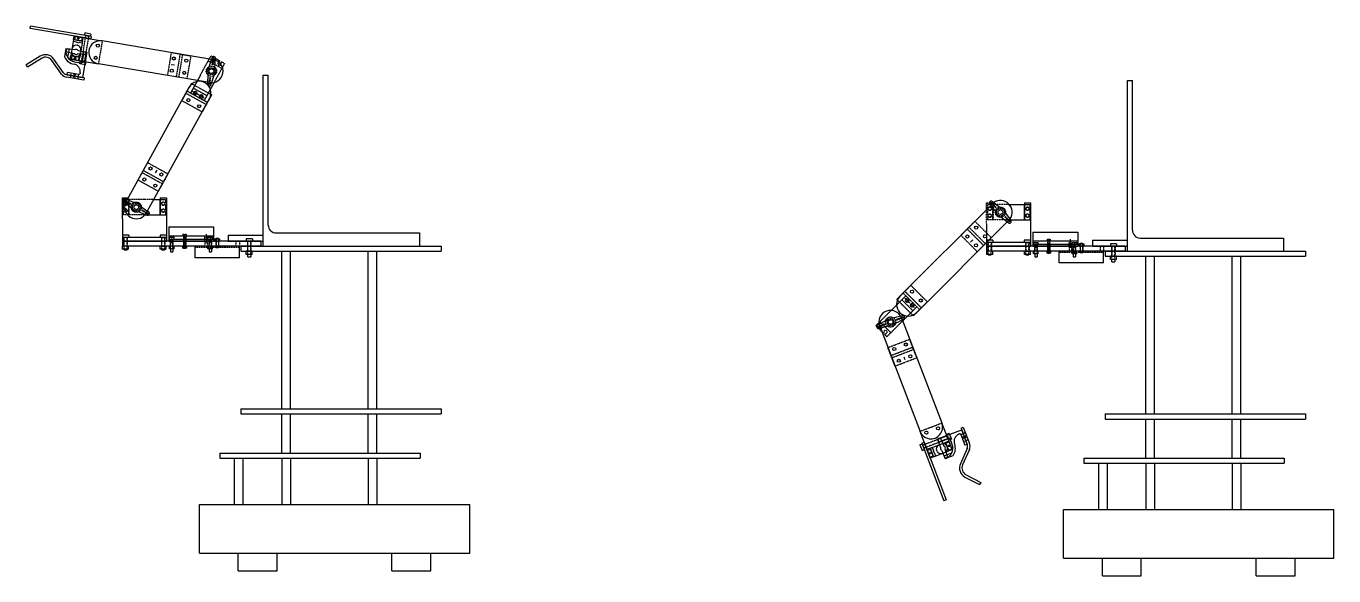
# Model space of a CAD drawing. Header units: millimetres. Extents: x 10529 to 14419, y 483 to 2820.
# Drawn here: x 12735 to 14419, y 483 to 1190 of the extents above; entities that cross this region are included whole.
import ezdxf

# ---------------------------------------------------------------- set-up
doc = ezdxf.new("R2010")
doc.units = ezdxf.units.MM
doc.header["$MEASUREMENT"] = 0
doc.linetypes.add('CENTER', pattern=[2, 1.25, -0.25, 0.25, -0.25])
doc.linetypes.add('HIDDEN', pattern=[0.375, 0.25, -0.125])
for name, color, linetype in [('Arduino', 181, 'Continuous'), ('Arm', 211, 'Continuous'), ('Batteries', 5, 'Continuous'), ('Bolt', 104, 'Continuous'), ('Centerline', 1, 'CENTER'), ('Connectors', 40, 'Continuous'), ('Hidden', 1, 'HIDDEN'), ('Platform', 3, 'Continuous'), ('Servo', 2, 'Continuous'), ('Servo1Holder', 183, 'Continuous'), ('Turtlebot', 4, 'Continuous')]:
    doc.layers.add(name, color=color, linetype=linetype)

msp = doc.modelspace()

# ---------------------------------------------------------------- linework, layer by layer
for p, q in [((12812.04128, 1178.31629), (12816.28087, 1177.59805)), ((12806.79878, 1145.45531), (12810.72286, 1144.79052)), ((12922.17397, 1141.17376), (12926.11777, 1140.50563)), ((12903.34649, 1004.97809), (12901.41111, 1001.47748)), ((12909.63953, 918.43236), (12913.93953, 918.43236)), ((13020.36453, 913.43236), (13024.71453, 913.43236)), ((13951.10886, 912.44981), (13953.93729, 915.27824)), ((14022.15462, 911.93236), (14026.45462, 911.93236)), ((12909.79953, 907.08236), (12913.77953, 907.08236)), ((13020.54953, 900.58236), (13024.52953, 900.58236)), ((14022.31462, 900.58236), (14026.29462, 900.58236)), ((14132.87962, 906.93236), (14137.22962, 906.93236)), ((14133.06462, 894.08236), (14137.04462, 894.08236)), ((13866.8965, 760.58033), (13865.46339, 764.31479)), ((13921.95939, 659.10203), (13920.53344, 662.81782)), ((13891.00801, 646.88155), (13889.46741, 650.8961))]:
    msp.add_line(p, q)
at = {"layer": 'Arduino'}
for p, q in [((12918.78953, 931.83236), (12976.48953, 931.83236)), ((12918.78953, 931.83236), (12918.78953, 913.43236)), ((12976.48953, 931.83236), (12976.48953, 913.43236)), ((12918.78953, 920.43236), (12976.48953, 920.43236)), ((12918.78953, 916.03236), (12976.48953, 916.03236)), ((12918.78953, 913.43236), (12976.48953, 913.43236)), ((14031.30462, 925.33236), (14089.00462, 925.33236)), ((14031.30462, 925.33236), (14031.30462, 906.93236)), ((14031.30462, 913.93236), (14089.00462, 913.93236)), ((14031.30462, 909.53236), (14089.00462, 909.53236)), ((14089.00462, 925.33236), (14089.00462, 906.93236)), ((14031.30462, 906.93236), (14089.00462, 906.93236))]:
    msp.add_line(p, q, dxfattribs=at)
at = {"layer": 'Arm'}
for p, q in [((12740.31047, 1187.24814), (12740.8408, 1190.37854)), ((12818.57036, 1173.98994), (12740.31047, 1187.24814)), ((12819.10069, 1177.12034), (12740.8408, 1190.37854)), ((12819.10069, 1177.12034), (12818.57036, 1173.98994)), ((12976.31423, 1147.21546), (12833.35128, 1171.43516)), ((12753.30187, 1151.6214), (12735.31135, 1140.44396)), ((12754.97743, 1148.92453), (12736.98691, 1137.74708)), ((12780.92765, 1128.59368), (12768.40761, 1146.22107)), ((12783.51617, 1130.4322), (12770.99613, 1148.05959)), ((12736.98691, 1137.74708), (12735.31135, 1140.44396)), ((12971.30326, 1117.63692), (12828.34031, 1141.85662)), ((12809.55479, 1120.77322), (12787.41015, 1124.52479)), ((12810.08511, 1123.90361), (12787.94048, 1127.65519)), ((12810.08511, 1123.90361), (12809.55479, 1120.77322)), ((12865.16951, 966.92735), (12945.19838, 1111.67898)), ((12891.42411, 952.41196), (12971.45297, 1097.1636)), ((13977.1106, 959.66475), (13860.15408, 842.70823)), ((13998.3238, 938.45155), (13881.36728, 821.49503)), ((13862.13748, 814.84839), (13914.0879, 679.47426)), ((13834.12904, 804.10003), (13886.07946, 668.7259)), ((13938.83458, 672.90433), (13941.79881, 674.04186)), ((13941.79881, 674.04186), (13949.84581, 653.07272)), ((13938.83458, 672.90433), (13946.88159, 651.93518)), ((13888.44273, 653.56623), (13891.40696, 654.70377)), ((13888.44273, 653.56623), (13916.88111, 579.46057)), ((13891.40696, 654.70377), (13919.84533, 580.5981)), ((13946.74435, 646.71336), (13937.94833, 626.96225)), ((13949.64473, 645.42169), (13940.84871, 625.67058)), ((13943.89257, 609.91997), (13962.67306, 600.12778)), ((13945.36047, 612.73527), (13964.14096, 602.94308)), ((13964.14096, 602.94308), (13962.67306, 600.12778)), ((13919.84533, 580.5981), (13916.88111, 579.46057))]:
    msp.add_line(p, q, dxfattribs=at)
for centre in [(12827.6097, 1165.30811), (12824.93719, 1149.53289), (12925.48213, 1148.72731), (12941.47919, 1146.01721), (12922.80961, 1132.95209), (12938.80667, 1130.24199), (12943.99418, 1095.03349), (12953.05691, 1104.19193), (12960.93329, 1099.83731), (12957.99663, 1087.29195), (12887.52717, 992.89919), (12895.37757, 1007.09855), (12909.38002, 999.35701), (12901.52962, 985.15765), (13958.33903, 930.99368), (13946.86622, 919.52088), (13958.17993, 908.20717), (13969.65274, 919.67998), (13875.81649, 848.47115), (13869.52324, 837.22815), (13875.8872, 830.86419), (13887.1302, 837.15744), (13852.89796, 774.72923), (13867.83579, 780.46169), (13858.71103, 759.58133), (13873.64886, 765.31379), (13909.21411, 672.63667), (13894.27628, 666.90422)]:
    msp.add_circle(centre, 2, dxfattribs=at)
for centre, radius, start, end in [((12830.84579, 1156.64589), 15, 80.38467773, 260.38467773), ((12760.25478, 1140.43043), 13.175, 35.38467773, 121.85253015), ((12760.25478, 1140.43043), 10, 35.38467773, 121.85253015), ((12973.80875, 1132.42619), 15, 260.38467773, 80.38467773), ((12789.08047, 1134.38431), 10, 215.38467773, 260.38467773), ((12789.08047, 1134.38431), 6.825, 215.38467773, 260.38467773), ((12958.32567, 1104.42129), 15, 331.06310185, 151.06310185), ((12877.03953, 957.39557), 15, 161.14386502, 320.98233867), ((13989.55462, 950.89557), 15, 325.08076318, 124.91923682), ((13870.76068, 832.10163), 15, 135, 315), ((13848.13326, 809.47421), 15, 20.99452477, 200.99452477), ((13900.08368, 674.10008), 15, 200.99452477, 20.99452477), ((13940.50967, 649.48993), 6.825, 335.99452477, 20.99452477), ((13940.50967, 649.48993), 10, 335.99452477, 20.99452477), ((13949.98378, 621.60234), 13.175, 155.99452477, 242.46237719), ((13949.98378, 621.60234), 10, 155.99452477, 242.46237719)]:
    msp.add_arc(centre, radius, start, end, dxfattribs=at)
at = {"layer": 'Batteries'}
for p, q in [((12952.78953, 892.08236), (12952.78953, 907.08236)), ((13009.78953, 907.08236), (12952.78953, 907.08236)), ((13009.78953, 892.08236), (13009.78953, 907.08236)), ((14065.30462, 885.58236), (14065.30462, 900.58236)), ((14122.30462, 900.58236), (14065.30462, 900.58236)), ((14122.30462, 885.58236), (14122.30462, 900.58236)), ((13009.78953, 892.08236), (12952.78953, 892.08236)), ((14122.30462, 885.58236), (14065.30462, 885.58236))]:
    msp.add_line(p, q, dxfattribs=at)
at = {"layer": 'Bolt'}
for p, q in [((12810.71836, 1181.58316), (12810.21727, 1178.6253)), ((12818.10488, 1177.28904), (12810.21727, 1178.6253)), ((12818.60598, 1180.2469), (12810.71836, 1181.58316)), ((12818.60598, 1180.2469), (12818.10488, 1177.28904)), ((12804.27213, 1141.82636), (12804.94026, 1145.77017)), ((12812.58138, 1144.47566), (12804.94026, 1145.77017)), ((12811.91325, 1140.53186), (12804.27213, 1141.82636)), ((12811.91325, 1140.53186), (12812.58138, 1144.47566)), ((12859.28953, 921.43236), (12859.28953, 918.43236)), ((12867.28953, 921.43236), (12859.28953, 921.43236)), ((12867.28953, 918.43236), (12859.28953, 918.43236)), ((12867.28953, 921.43236), (12867.28953, 918.43236)), ((12907.78953, 921.43236), (12907.78953, 918.43236)), ((12915.78953, 921.43236), (12907.78953, 921.43236)), ((12915.78953, 918.43236), (12907.78953, 918.43236)), ((12915.78953, 921.43236), (12915.78953, 918.43236)), ((12919.78953, 918.53236), (12925.78953, 918.53236)), ((12919.78953, 916.03236), (12919.78953, 918.53236)), ((12919.78953, 916.03236), (12925.78953, 916.03236)), ((12925.78953, 916.03236), (12925.78953, 918.53236)), ((12969.28953, 918.53236), (12975.28953, 918.53236)), ((12969.28953, 916.03236), (12969.28953, 918.53236)), ((12969.28953, 916.03236), (12975.28953, 916.03236)), ((12975.28953, 916.03236), (12975.28953, 918.53236)), ((12978.28953, 916.63236), (12984.28953, 916.63236)), ((12978.28953, 916.63236), (12978.28953, 913.43236)), ((12978.28953, 913.43236), (12984.28953, 913.43236)), ((12979.79953, 917.58236), (12982.77953, 917.58236)), ((12979.79953, 916.63236), (12979.79953, 917.58236)), ((12982.77953, 916.63236), (12982.77953, 917.58236)), ((12984.28953, 916.63236), (12984.28953, 913.43236)), ((13018.53953, 916.43236), (13018.53953, 913.43236)), ((13026.53953, 916.43236), (13018.53953, 916.43236)), ((13026.53953, 913.43236), (13018.53953, 913.43236)), ((13026.53953, 916.43236), (13026.53953, 913.43236)), ((13971.80462, 914.93236), (13971.80462, 911.93236)), ((13979.80462, 914.93236), (13971.80462, 914.93236)), ((13979.80462, 911.93236), (13971.80462, 911.93236)), ((13979.80462, 914.93236), (13979.80462, 911.93236)), ((14020.30462, 914.93236), (14020.30462, 911.93236)), ((14028.30462, 914.93236), (14020.30462, 914.93236)), ((14028.30462, 911.93236), (14020.30462, 911.93236)), ((14028.30462, 914.93236), (14028.30462, 911.93236)), ((14032.30462, 912.03236), (14038.30462, 912.03236)), ((14032.30462, 909.53236), (14032.30462, 912.03236)), ((14032.30462, 909.53236), (14038.30462, 909.53236)), ((14038.30462, 909.53236), (14038.30462, 912.03236)), ((14081.80462, 912.03236), (14087.80462, 912.03236)), ((14081.80462, 909.53236), (14081.80462, 912.03236)), ((14081.80462, 909.53236), (14087.80462, 909.53236)), ((14087.80462, 909.53236), (14087.80462, 912.03236)), ((14090.80462, 910.13236), (14096.80462, 910.13236)), ((14090.80462, 910.13236), (14090.80462, 906.93236)), ((14092.31462, 911.08236), (14095.29462, 911.08236)), ((14092.31462, 910.13236), (14092.31462, 911.08236)), ((14095.29462, 910.13236), (14095.29462, 911.08236)), ((14096.80462, 910.13236), (14096.80462, 906.93236)), ((14131.05462, 909.93236), (14131.05462, 906.93236)), ((14139.05462, 909.93236), (14131.05462, 909.93236)), ((14139.05462, 909.93236), (14139.05462, 906.93236)), ((12859.41453, 903.08236), (12859.41453, 907.08236)), ((12867.16453, 907.08236), (12859.41453, 907.08236)), ((12867.16453, 903.08236), (12859.41453, 903.08236)), ((12861.29953, 902.43236), (12861.29953, 903.08236)), ((12861.29953, 902.43236), (12865.27953, 902.43236)), ((12865.27953, 903.08236), (12865.27953, 902.43236)), ((12867.16453, 903.08236), (12867.16453, 907.08236)), ((12907.91453, 903.08236), (12907.91453, 907.08236)), ((12915.66453, 907.08236), (12907.91453, 907.08236)), ((12915.66453, 903.08236), (12907.91453, 903.08236)), ((12909.79953, 902.43236), (12909.79953, 903.08236)), ((12909.79953, 902.43236), (12913.77953, 902.43236)), ((12913.77953, 903.08236), (12913.77953, 902.43236)), ((12915.66453, 903.08236), (12915.66453, 907.08236)), ((12919.78953, 903.88236), (12919.78953, 907.08236)), ((12925.78953, 903.88236), (12919.78953, 903.88236)), ((12921.29953, 903.88236), (12921.29953, 900.03236)), ((12921.29953, 900.03236), (12924.27953, 900.03236)), ((12924.27953, 903.88236), (12924.27953, 900.03236)), ((12925.78953, 903.88236), (12925.78953, 907.08236)), ((12936.68953, 907.08236), (12936.68953, 904.58236)), ((12941.68953, 904.58236), (12936.68953, 904.58236)), ((12937.94953, 904.43236), (12937.94953, 904.58236)), ((12937.94953, 904.43236), (12940.42953, 904.43236)), ((12940.42953, 904.43236), (12940.42953, 904.58236)), ((12941.68953, 907.08236), (12941.68953, 904.58236)), ((12969.28953, 903.88236), (12969.28953, 907.08236)), ((12975.28953, 903.88236), (12969.28953, 903.88236)), ((12970.79953, 903.88236), (12970.79953, 900.03236)), ((12970.79953, 900.03236), (12973.77953, 900.03236)), ((12973.77953, 903.88236), (12973.77953, 900.03236)), ((12975.28953, 903.88236), (12975.28953, 907.08236)), ((12979.48953, 905.58236), (12983.08953, 905.58236)), ((13018.66453, 896.58236), (13018.66453, 900.58236)), ((13026.41453, 900.58236), (13018.66453, 900.58236)), ((13026.41453, 896.58236), (13018.66453, 896.58236)), ((13020.54953, 893.43236), (13020.54953, 896.58236)), ((13020.54953, 893.43236), (13024.52953, 893.43236)), ((13024.52953, 896.58236), (13024.52953, 893.43236)), ((13026.41453, 896.58236), (13026.41453, 900.58236)), ((13971.92962, 896.58236), (13971.92962, 900.58236)), ((13979.67962, 900.58236), (13971.92962, 900.58236)), ((13979.67962, 896.58236), (13971.92962, 896.58236)), ((13973.81462, 895.93236), (13973.81462, 896.58236)), ((13973.81462, 895.93236), (13977.79462, 895.93236)), ((13977.79462, 896.58236), (13977.79462, 895.93236)), ((13979.67962, 896.58236), (13979.67962, 900.58236)), ((14020.42962, 896.58236), (14020.42962, 900.58236)), ((14028.17962, 900.58236), (14020.42962, 900.58236)), ((14028.17962, 896.58236), (14020.42962, 896.58236)), ((14022.31462, 895.93236), (14022.31462, 896.58236)), ((14022.31462, 895.93236), (14026.29462, 895.93236)), ((14026.29462, 896.58236), (14026.29462, 895.93236)), ((14028.17962, 896.58236), (14028.17962, 900.58236)), ((14032.30462, 897.38236), (14032.30462, 900.58236)), ((14038.30462, 897.38236), (14032.30462, 897.38236)), ((14033.81462, 897.38236), (14033.81462, 893.53236)), ((14033.81462, 893.53236), (14036.79462, 893.53236)), ((14036.79462, 897.38236), (14036.79462, 893.53236)), ((14038.30462, 897.38236), (14038.30462, 900.58236)), ((14049.20462, 900.58236), (14049.20462, 898.08236)), ((14054.20462, 898.08236), (14049.20462, 898.08236)), ((14050.46462, 897.93236), (14050.46462, 898.08236)), ((14050.46462, 897.93236), (14052.94462, 897.93236)), ((14052.94462, 897.93236), (14052.94462, 898.08236)), ((14054.20462, 900.58236), (14054.20462, 898.08236)), ((14081.80462, 897.38236), (14081.80462, 900.58236)), ((14087.80462, 897.38236), (14081.80462, 897.38236)), ((14083.31462, 897.38236), (14083.31462, 893.53236)), ((14083.31462, 893.53236), (14086.29462, 893.53236)), ((14086.29462, 897.38236), (14086.29462, 893.53236)), ((14087.80462, 897.38236), (14087.80462, 900.58236)), ((14090.80462, 906.93236), (14096.80462, 906.93236)), ((14092.00462, 899.08236), (14095.60462, 899.08236)), ((14139.05462, 906.93236), (14131.05462, 906.93236)), ((14131.17962, 890.08236), (14131.17962, 894.08236)), ((14138.92962, 894.08236), (14131.17962, 894.08236)), ((14138.92962, 890.08236), (14138.92962, 894.08236)), ((14138.92962, 890.08236), (14131.17962, 890.08236)), ((14133.06462, 886.93236), (14133.06462, 890.08236)), ((14133.06462, 886.93236), (14137.04462, 886.93236)), ((14137.04462, 890.08236), (14137.04462, 886.93236)), ((13923.59254, 666.0108), (13919.85808, 664.57768)), ((13919.85808, 664.57768), (13922.63474, 657.34217)), ((13926.3692, 658.77528), (13922.63474, 657.34217)), ((13923.59254, 666.0108), (13926.3692, 658.77528)), ((13886.00375, 651.54845), (13888.80459, 652.62328)), ((13886.00375, 651.54845), (13888.86998, 644.07953)), ((13888.80459, 652.62328), (13891.67082, 645.15436)), ((13888.86998, 644.07953), (13891.67082, 645.15436))]:
    msp.add_line(p, q, dxfattribs=at)
at = {"layer": 'Centerline'}
for p, q in [((12964.56517, 1097.82935), (12949.42502, 1106.19989)), ((12921.29953, 903.88236), (12921.29953, 916.03236)), ((12922.78953, 911.43236), (12922.78953, 918.03236)), ((12924.27953, 903.88236), (12924.27953, 916.03236)), ((12939.18953, 922.43236), (12939.18953, 904.58236)), ((12966.98953, 922.43236), (12966.98953, 911.43236)), ((12970.79953, 903.88236), (12970.79953, 916.03236)), ((12972.28953, 918.03236), (12972.28953, 911.43236)), ((12973.77953, 903.88236), (12973.77953, 916.03236)), ((14033.81462, 897.38236), (14033.81462, 909.53236)), ((14035.30462, 904.93236), (14035.30462, 911.53236)), ((14036.79462, 897.38236), (14036.79462, 909.53236)), ((14051.70462, 915.93236), (14051.70462, 898.08236)), ((14079.50462, 915.93236), (14079.50462, 904.93236)), ((14083.31462, 897.38236), (14083.31462, 909.53236)), ((14084.80462, 911.53236), (14084.80462, 904.93236)), ((14086.29462, 897.38236), (14086.29462, 909.53236)), ((13866.58875, 840.16264), (13878.8217, 827.9297))]:
    msp.add_line(p, q, dxfattribs=at)
at = {"layer": 'Connectors'}
for p, q in [((12796.36592, 1173.13682), (12797.12592, 1177.6229)), ((12796.36592, 1173.13682), (12807.95085, 1171.17419)), ((12797.12592, 1177.6229), (12833.35963, 1171.48446)), ((12807.95085, 1171.17419), (12808.71085, 1175.66027)), ((12786.60621, 1161.47681), (12784.80721, 1150.85772)), ((12786.60621, 1161.47681), (12790.47607, 1160.82121)), ((12790.47607, 1160.82121), (12788.69099, 1150.28432)), ((12792.09824, 1147.94576), (12792.85824, 1152.43184)), ((12792.09824, 1147.94576), (12828.33196, 1141.80732)), ((12792.85824, 1152.43184), (12804.44317, 1150.46921)), ((12804.44317, 1150.46921), (12800.83263, 1151.08088)), ((12803.68317, 1145.98313), (12804.44317, 1150.46921)), ((12809.45564, 1157.60584), (12807.20653, 1144.32993)), ((12813.32515, 1156.95029), (12807.79244, 1124.29202)), ((12809.45564, 1157.60584), (12813.32515, 1156.95029)), ((12787.94048, 1127.65519), (12788.4708, 1130.78559)), ((12802.97432, 1128.32851), (12788.4708, 1130.78559)), ((12797.4662, 1144.45869), (12805.47706, 1143.10155)), ((12804.81871, 1130.23519), (12804.7038, 1129.55689)), ((12787.94048, 1127.65519), (12807.79244, 1124.29202)), ((13927.30132, 645.18184), (13914.13458, 679.49218)), ((13899.19952, 634.39765), (13886.03278, 668.70799)), ((13908.74302, 658.86586), (13939.66771, 670.73335)), ((13910.14914, 655.20175), (13908.74302, 658.86586)), ((13910.14914, 655.20175), (13922.72033, 660.026)), ((13927.56918, 651.57738), (13924.65817, 659.163)), ((13936.06688, 665.1478), (13936.70918, 665.39428)), ((13938.64702, 664.53128), (13943.91736, 650.79765)), ((13946.88159, 651.93518), (13939.66771, 670.73335)), ((13899.23769, 646.99779), (13894.98975, 645.36762)), ((13903.44747, 636.02782), (13899.23769, 646.99779)), ((13917.046, 637.22967), (13927.02357, 641.0586)), ((13923.09155, 656.15181), (13918.8436, 654.52164)), ((13918.8436, 654.52164), (13920.15561, 651.10276)), ((13923.05338, 643.55167), (13918.8436, 654.52164)), ((13927.30132, 645.18184), (13923.05338, 643.55167)), ((13946.88159, 651.93518), (13943.91736, 650.79765)), ((13903.44747, 636.02782), (13899.19952, 634.39765)), ((13918.45225, 633.56523), (13917.046, 637.22967)), ((13918.45225, 633.56523), (13928.50765, 637.42404))]:
    msp.add_line(p, q, dxfattribs=at)
for centre, radius, start, end in [((12799.63202, 1157.24299), 16.14146, 203.30227499, 260.38467773), ((12799.63202, 1157.24299), 12.96646, 212.45700607, 260.38467773), ((12795.32819, 1131.83851), 9.625, 350.35829395, 80.38467773), ((12803.22487, 1129.80744), 1.5, 260.38467773, 350.38467773), ((12805.7276, 1144.58048), 1.5, 260.38467773, 350.38467773), ((13923.25775, 658.62558), 1.5, 20.99452477, 110.99452477), ((13939.51945, 656.16335), 9.625, 110.96814099, 200.99452477), ((13937.2466, 663.99386), 1.5, 20.99452477, 110.99452477), ((13915.4635, 646.93177), 12.96646, 333.06685311, 20.99452477), ((13915.4635, 646.93177), 16.14146, 323.91212203, 20.99452477)]:
    msp.add_arc(centre, radius, start, end, dxfattribs=at)
at = {"layer": 'Hidden'}
for p, q in [((12799.93423, 1169.79383), (12803.48057, 1169.19304)), ((12806.64103, 1145.48203), (12812.19903, 1178.28957)), ((12810.58483, 1144.8139), (12816.14284, 1177.62144)), ((12833.35963, 1171.48446), (12828.33196, 1141.80732)), ((12795.87728, 1147.30555), (12799.90534, 1146.62314)), ((12796.46932, 1151.82008), (12800.83263, 1151.08088)), ((12922.07901, 1156.40358), (12917.06804, 1126.82504)), ((12922.07901, 1156.40358), (12947.22077, 1152.14425)), ((12933.38048, 1154.48897), (12928.3695, 1124.91043)), ((12936.51087, 1153.95864), (12931.4999, 1124.3801)), ((12947.22077, 1152.14425), (12942.2098, 1122.56571)), ((12959.64765, 1127.48014), (12973.16164, 1151.92346)), ((12987.15682, 1135.90168), (12969.65375, 1145.5786)), ((12976.96856, 1149.81873), (12973.16164, 1151.92346)), ((12976.39597, 1148.78307), (12976.96856, 1149.81873)), ((12978.40882, 1147.67022), (12978.98141, 1148.70589)), ((12984.84493, 1145.46412), (12978.98141, 1148.70589)), ((12984.27234, 1144.42845), (12984.84493, 1145.46412)), ((12792.33991, 1123.68963), (12793.40056, 1129.95042)), ((12796.28371, 1123.0215), (12797.34437, 1129.28229)), ((12797.96986, 1122.73585), (12799.03051, 1128.99664)), ((12801.91366, 1122.06772), (12802.97432, 1128.32851)), ((12801.91366, 1122.06772), (12802.97432, 1128.32851)), ((12807.21346, 1144.37081), (12811.08297, 1143.71526)), ((12990.6647, 1142.24654), (12977.15072, 1117.80322)), ((12986.2852, 1143.31561), (12986.85779, 1144.35127)), ((12990.6647, 1142.24654), (12986.85779, 1144.35127)), ((12947.91396, 1116.59078), (12935.62427, 1094.36189)), ((12947.91396, 1116.59078), (12974.16856, 1102.0754)), ((12961.87887, 1079.84651), (12935.62427, 1094.36189)), ((12967.13464, 1089.35286), (12940.88005, 1103.86824)), ((12968.67086, 1092.13147), (12942.41626, 1106.64685)), ((12950.59894, 1102.12289), (12946.79203, 1104.22762)), ((12967.80297, 1100.89556), (12950.29991, 1110.57248)), ((12951.17153, 1103.15855), (12950.59894, 1102.12289)), ((12953.18438, 1102.04571), (12952.6118, 1101.01004)), ((12958.47532, 1097.76827), (12952.6118, 1101.01004)), ((12959.04791, 1098.80394), (12958.47532, 1097.76827)), ((12961.06076, 1097.69109), (12960.48817, 1096.65543)), ((12964.29509, 1094.5507), (12960.48817, 1096.65543)), ((12974.16856, 1102.0754), (12961.87887, 1079.84651)), ((12891.49534, 1014.544), (12879.15726, 992.22759)), ((12917.74993, 1000.02861), (12891.49534, 1014.544)), ((12910.66764, 987.21856), (12884.41304, 1001.73394)), ((12912.20385, 989.99717), (12885.94925, 1004.51255)), ((12917.74993, 1000.02861), (12905.41186, 977.71221)), ((12905.41186, 977.71221), (12879.15726, 992.22759)), ((12863.91224, 964.65326), (12865.16951, 966.92735)), ((12888.21987, 967.39557), (12865.42838, 967.39557)), ((12867.03953, 969.39557), (12867.03953, 947.39557)), ((12867.53953, 967.39557), (12867.53953, 947.39557)), ((12899.70809, 967.39557), (12888.21987, 967.39557)), ((13971.80462, 962.89557), (13979.55462, 962.89557)), ((13971.80462, 935.89557), (13971.80462, 962.89557)), ((13972.80462, 960.89557), (13972.80462, 956.54557)), ((14000.73496, 960.89557), (13972.80462, 960.89557)), ((13978.94802, 961.50217), (13977.1106, 959.66475)), ((13979.55462, 962.89557), (13979.55462, 940.89557)), ((13980.05462, 960.89557), (13980.05462, 940.89557)), ((12888.21987, 947.39557), (12859.28953, 947.39557)), ((12890.16683, 950.13787), (12891.42411, 952.41196)), ((13973.98803, 956.54557), (13972.80462, 956.54557)), ((13972.80462, 954.24557), (13972.80462, 947.54557)), ((13973.98803, 954.24557), (13972.80462, 954.24557)), ((13973.98803, 947.54557), (13972.80462, 947.54557)), ((13972.80462, 945.24557), (13972.80462, 940.89557)), ((13973.98803, 945.24557), (13972.80462, 945.24557)), ((13938.63727, 921.19142), (13956.66849, 939.22264)), ((13946.74248, 929.29663), (13967.95568, 908.08342)), ((13948.98754, 931.54169), (13970.20074, 910.32849)), ((13956.66849, 939.22264), (13977.88169, 918.00944)), ((14000.73496, 940.89557), (13971.80462, 940.89557)), ((14000.16122, 940.28896), (13998.3238, 938.45155)), ((12861.13953, 918.43236), (12861.13953, 913.43236)), ((12861.13953, 913.43236), (12861.13953, 907.08236)), ((12861.29953, 903.08236), (12861.29953, 918.43236)), ((12865.27953, 903.08236), (12865.27953, 918.43236)), ((12865.43953, 918.43236), (12865.43953, 913.43236)), ((12865.43953, 913.43236), (12865.43953, 907.08236)), ((12909.63953, 918.43236), (12909.63953, 913.43236)), ((12909.63953, 913.43236), (12909.63953, 907.08236)), ((12909.79953, 903.08236), (12909.79953, 918.43236)), ((12913.77953, 903.08236), (12913.77953, 918.43236)), ((12913.93953, 918.43236), (12913.93953, 913.43236)), ((12913.93953, 913.43236), (12913.93953, 907.08236)), ((12921.28953, 916.03236), (12921.28953, 913.43236)), ((12921.28953, 913.43236), (12921.28953, 907.08236)), ((12924.28953, 916.03236), (12924.28953, 913.43236)), ((12924.28953, 913.43236), (12924.28953, 907.08236)), ((12937.18953, 922.43236), (12941.18953, 922.43236)), ((12937.18953, 922.43236), (12937.18953, 920.43236)), ((12937.68953, 920.43236), (12937.68953, 913.43236)), ((12937.68953, 913.43236), (12937.68953, 907.08236)), ((12937.94953, 920.43236), (12937.94953, 904.58236)), ((12940.42953, 920.43236), (12940.42953, 904.58236)), ((12940.68953, 920.43236), (12940.68953, 913.43236)), ((12940.68953, 913.43236), (12940.68953, 907.08236)), ((12941.18953, 922.43236), (12941.18953, 920.43236)), ((12965.48953, 913.43236), (12965.48953, 920.43236)), ((12965.48953, 913.43236), (12965.48953, 907.08236)), ((12968.48953, 913.43236), (12968.48953, 920.43236)), ((12968.48953, 913.43236), (12968.48953, 907.08236)), ((12970.78953, 913.43236), (12970.78953, 916.03236)), ((12970.78953, 913.43236), (12970.78953, 907.08236)), ((12973.78953, 913.43236), (12973.78953, 916.03236)), ((12973.78953, 913.43236), (12973.78953, 907.08236)), ((12979.48953, 913.43236), (12979.48953, 907.08236)), ((12979.79953, 916.63236), (12979.79953, 905.89236)), ((12982.77953, 916.63236), (12982.77953, 905.89236)), ((12983.08953, 913.43236), (12983.08953, 907.08236)), ((13005.28953, 913.43236), (13005.28953, 907.08236)), ((13009.78953, 913.43236), (13009.78953, 907.08236)), ((13020.36453, 913.43236), (13020.36453, 900.58236)), ((13020.36453, 913.43236), (13020.36453, 907.08236)), ((13020.54953, 896.58236), (13020.54953, 913.43236)), ((13024.52953, 896.58236), (13024.52953, 913.43236)), ((13024.71453, 913.43236), (13024.71453, 900.58236)), ((13024.71453, 913.43236), (13024.71453, 907.08236)), ((13938.63727, 921.19142), (13959.85047, 899.97821)), ((13959.85047, 899.97821), (13977.88169, 918.00944)), ((13973.65462, 911.93236), (13973.65462, 906.93236)), ((13973.81462, 896.58236), (13973.81462, 911.93236)), ((13977.79462, 896.58236), (13977.79462, 911.93236)), ((13977.95462, 911.93236), (13977.95462, 906.93236)), ((14022.15462, 911.93236), (14022.15462, 906.93236)), ((14022.31462, 896.58236), (14022.31462, 911.93236)), ((14026.29462, 896.58236), (14026.29462, 911.93236)), ((14026.45462, 911.93236), (14026.45462, 906.93236)), ((14033.80462, 909.53236), (14033.80462, 906.93236)), ((14036.80462, 909.53236), (14036.80462, 906.93236)), ((14049.70462, 915.93236), (14053.70462, 915.93236)), ((14049.70462, 915.93236), (14049.70462, 913.93236)), ((14050.20462, 913.93236), (14050.20462, 906.93236)), ((14050.46462, 913.93236), (14050.46462, 898.08236)), ((14052.94462, 913.93236), (14052.94462, 898.08236)), ((14053.20462, 913.93236), (14053.20462, 906.93236)), ((14053.70462, 915.93236), (14053.70462, 913.93236)), ((14078.00462, 906.93236), (14078.00462, 913.93236)), ((14081.00462, 906.93236), (14081.00462, 913.93236)), ((14083.30462, 906.93236), (14083.30462, 909.53236)), ((14086.30462, 906.93236), (14086.30462, 909.53236)), ((14092.31462, 910.13236), (14092.31462, 899.39236)), ((14095.29462, 910.13236), (14095.29462, 899.39236)), ((13009.78953, 905.58236), (12952.78953, 905.58236)), ((12979.48953, 905.58236), (12979.48953, 907.08236)), ((12979.48953, 905.58236), (12979.79953, 905.89236)), ((12983.08953, 905.58236), (12982.77953, 905.89236)), ((12983.08953, 905.58236), (12983.08953, 907.08236)), ((13973.65462, 906.93236), (13973.65462, 900.58236)), ((13977.95462, 906.93236), (13977.95462, 900.58236)), ((14022.15462, 906.93236), (14022.15462, 900.58236)), ((14026.45462, 906.93236), (14026.45462, 900.58236)), ((14033.80462, 906.93236), (14033.80462, 900.58236)), ((14036.80462, 906.93236), (14036.80462, 900.58236)), ((14050.20462, 906.93236), (14050.20462, 900.58236)), ((14053.20462, 906.93236), (14053.20462, 900.58236)), ((14122.30462, 899.08236), (14065.30462, 899.08236)), ((14078.00462, 906.93236), (14078.00462, 900.58236)), ((14081.00462, 906.93236), (14081.00462, 900.58236)), ((14083.30462, 906.93236), (14083.30462, 900.58236)), ((14086.30462, 906.93236), (14086.30462, 900.58236)), ((14092.00462, 906.93236), (14092.00462, 900.58236)), ((14092.00462, 899.08236), (14092.00462, 900.58236)), ((14092.00462, 899.08236), (14092.31462, 899.39236)), ((14095.60462, 899.08236), (14095.29462, 899.39236)), ((14095.60462, 906.93236), (14095.60462, 900.58236)), ((14095.60462, 899.08236), (14095.60462, 900.58236)), ((14117.80462, 906.93236), (14117.80462, 900.58236)), ((14122.30462, 906.93236), (14122.30462, 900.58236)), ((14132.87962, 906.93236), (14132.87962, 894.08236)), ((14132.87962, 906.93236), (14132.87962, 900.58236)), ((14133.06462, 890.08236), (14133.06462, 906.93236)), ((14137.04462, 890.08236), (14137.04462, 906.93236)), ((14137.22962, 906.93236), (14137.22962, 894.08236)), ((14137.22962, 906.93236), (14137.22962, 900.58236)), ((13856.18544, 838.73959), (13874.14595, 856.7001)), ((13864.21994, 846.77409), (13885.43315, 825.56089)), ((13866.46501, 849.01916), (13887.67821, 827.80595)), ((13867.75548, 843.23856), (13870.83139, 840.16264)), ((13874.14595, 856.7001), (13895.35916, 835.4869)), ((13877.39864, 817.52639), (13856.18544, 838.73959)), ((13862.62895, 838.11203), (13876.77109, 823.9699)), ((13869.99459, 839.32585), (13870.83139, 840.16264)), ((13871.62094, 837.6995), (13872.45774, 838.5363)), ((13872.45774, 838.5363), (13877.19535, 833.79868)), ((13876.35855, 832.96189), (13877.19535, 833.79868)), ((13877.39864, 817.52639), (13895.35916, 835.4869)), ((13877.9849, 831.33554), (13878.8217, 832.17234)), ((13878.8217, 832.17234), (13881.89761, 829.09642)), ((13829.21816, 804.70124), (13848.96789, 824.45097)), ((13834.34468, 809.82776), (13848.48682, 795.68563)), ((13863.11002, 810.30884), (13843.36029, 790.5591)), ((13829.21816, 804.70124), (13832.29407, 801.62532)), ((13833.13087, 802.46212), (13832.29407, 801.62532)), ((13834.75721, 800.83578), (13833.92042, 799.99898)), ((13833.92042, 799.99898), (13838.65803, 795.26136)), ((13839.49483, 796.09816), (13838.65803, 795.26136)), ((13841.12117, 794.47182), (13840.28438, 793.63502)), ((13840.28438, 793.63502), (13843.36029, 790.5591)), ((13844.70114, 776.55092), (13872.70958, 787.29928)), ((13853.83724, 752.74374), (13844.70114, 776.55092)), ((13848.59294, 766.40953), (13876.60138, 777.15789)), ((13881.84568, 763.4921), (13872.70958, 787.29928)), ((13849.73047, 763.4453), (13877.73891, 774.19366)), ((13853.83724, 752.74374), (13881.84568, 763.4921)), ((13886.03278, 668.70799), (13914.13458, 679.49218)), ((13920.5836, 662.68711), (13889.51757, 650.76539)), ((13922.01671, 658.95266), (13890.95068, 647.03093)), ((13922.68162, 660.01115), (13921.2755, 663.67526)), ((13944.57547, 666.80635), (13938.64702, 664.53128)), ((13944.57547, 666.80635), (13938.64702, 664.53128)), ((13946.00859, 663.07189), (13940.08013, 660.79682)), ((13946.6213, 661.47525), (13940.69285, 659.20018)), ((13948.05442, 657.74079), (13942.12597, 655.46572)), ((13904.50768, 640.80111), (13903.219, 644.1592)), ((13921.74117, 646.97107), (13920.15561, 651.10276)), ((13925.92808, 648.76027), (13924.46435, 652.57452))]:
    msp.add_line(p, q, dxfattribs=at)
for centre, radius in [((12798.23312, 1148.98565), 1), ((12973.80875, 1132.42619), 6.585), ((12973.80875, 1132.42619), 4.4), ((12973.80875, 1132.42619), 2.95), ((12863.28953, 961.89557), 2.15), ((12877.03953, 957.39557), 6.585), ((12877.03953, 957.39557), 4.9), ((12877.03953, 957.39557), 2.95), ((12863.28953, 952.89557), 2.15), ((13975.80462, 955.39557), 2.15), ((13975.80462, 946.39557), 2.15), ((13989.55462, 950.89557), 6.585), ((13989.55462, 950.89557), 4.9), ((13989.55462, 950.89557), 2.95), ((13848.13326, 809.47421), 6.585), ((13848.13326, 809.47421), 4.4), ((13848.13326, 809.47421), 2.95), ((13923.28253, 649.93235), 1)]:
    msp.add_circle(centre, radius, dxfattribs=at)
for centre, radius, start, end in [((12800.09136, 1159.95436), 5.875, 59.17677213, 101.58307281), ((12799.63202, 1157.24299), 12.96646, 161.51793312, 212.45700607), ((12799.63202, 1157.24299), 5.875, 238.08886447, 282.68563902), ((12976.52344, 1146.63685), 2.15, 93.39912784, 28.72707585), ((12984.39982, 1142.28224), 2.15, 93.39912784, 28.72707585), ((12953.05691, 1104.19193), 2.15, 273.39912784, 208.72707585), ((12960.93329, 1099.83731), 2.15, 273.39912784, 208.72707585), ((12863.28953, 961.89557), 2.15, 212.336026, 147.663974), ((12877.03953, 957.39557), 15, 151.06310185, 161.14386502), ((13989.55462, 950.89557), 15, 124.91923682, 135), ((12863.28953, 952.89557), 2.15, 212.336026, 147.663974), ((12877.03953, 957.39557), 15, 320.98233867, 331.06310185), ((13975.80462, 955.39557), 2.15, 212.336026, 147.663974), ((13975.80462, 946.39557), 2.15, 212.336026, 147.663974), ((13989.55462, 950.89557), 15, 315, 325.08076318), ((13869.52324, 837.22815), 2.15, 77.336026, 12.663974), ((13875.8872, 830.86419), 2.15, 77.336026, 12.663974), ((13835.22856, 802.93347), 2.15, 257.336026, 192.663974), ((13841.59253, 796.56951), 2.15, 257.336026, 192.663974), ((13912.89606, 645.9465), 5.875, 179.78661917, 222.19291985), ((13915.4635, 646.93177), 12.96646, 282.12778016, 333.06685311), ((13915.4635, 646.93177), 5.875, 358.6987115, 43.29548606)]:
    msp.add_arc(centre, radius, start, end, dxfattribs=at)
at = {"layer": 'Platform'}
for p, q in [((13037.53953, 913.43236), (12859.28953, 913.43236)), ((12859.28953, 913.43236), (12859.28953, 907.08236)), ((13037.53953, 913.43236), (13037.53953, 907.08236)), ((13037.53953, 907.08236), (12859.28953, 907.08236)), ((14150.05462, 906.93236), (13971.80462, 906.93236)), ((13971.80462, 906.93236), (13971.80462, 900.58236)), ((14150.05462, 900.58236), (13971.80462, 900.58236)), ((14150.05462, 906.93236), (14150.05462, 900.58236))]:
    msp.add_line(p, q, dxfattribs=at)
at = {"layer": 'Servo'}
for p, q in [((12796.36592, 1173.13682), (12792.85824, 1152.43184)), ((12799.93423, 1169.79383), (12795.91493, 1170.47475)), ((12807.95085, 1171.17419), (12796.36592, 1173.13682)), ((12798.30413, 1177.4233), (12797.54413, 1172.93722)), ((12807.53264, 1175.85987), (12798.30413, 1177.4233)), ((12807.49986, 1168.51212), (12803.48057, 1169.19304)), ((12807.95085, 1171.17419), (12804.44317, 1150.46921)), ((12807.53264, 1175.85987), (12806.77264, 1171.37379)), ((12787.91022, 1157.20031), (12797.06908, 1155.2937)), ((12797.85413, 1159.92767), (12788.50463, 1161.1552)), ((12796.46932, 1151.82008), (12792.85824, 1152.43184)), ((12794.03645, 1152.23224), (12793.27645, 1147.74616)), ((12795.87728, 1147.30555), (12793.27645, 1147.74616)), ((12802.50496, 1146.18274), (12799.90534, 1146.62314)), ((12810.68569, 1153.34186), (12801.40991, 1154.55831)), ((12802.19496, 1159.19228), (12811.42707, 1157.27185)), ((12803.26496, 1150.66881), (12802.50496, 1146.18274)), ((12970.86804, 1137.77055), (12974.23191, 1149.29246)), ((12978.34565, 1136.50375), (12978.96447, 1148.4907)), ((12969.27185, 1128.34863), (12968.65302, 1116.36168)), ((12959.64765, 1127.48014), (12946.79203, 1104.22762)), ((12977.15072, 1117.80322), (12964.29509, 1094.5507)), ((12976.74946, 1127.08183), (12973.38559, 1115.55992)), ((12860.28953, 967.39557), (12860.28953, 963.04557)), ((12865.42838, 967.39557), (12860.28953, 967.39557)), ((12861.47294, 963.04557), (12860.28953, 963.04557)), ((12860.28953, 960.74557), (12860.28953, 954.04557)), ((12861.47294, 960.74557), (12860.28953, 960.74557)), ((12871.02319, 956.38878), (12861.26325, 963.37543)), ((12874.69276, 963.02608), (12863.58571, 967.57616)), ((12899.70809, 967.39557), (12914.78953, 967.39557)), ((12907.53953, 967.39557), (12907.53953, 947.39557)), ((12913.60612, 963.04557), (12914.78953, 963.04557)), ((12913.60612, 960.74557), (12914.78953, 960.74557)), ((12914.78953, 967.39557), (12914.78953, 963.04557)), ((12914.78953, 960.74557), (12914.78953, 954.04557)), ((13983.49459, 951.59278), (13976.04888, 961.00719)), ((13988.85741, 956.95559), (13979.44299, 964.40131)), ((14000.73496, 960.89557), (14027.30462, 960.89557)), ((14020.05462, 960.89557), (14020.05462, 940.89557)), ((14027.30462, 960.89557), (14027.30462, 956.54557)), ((12861.47294, 954.04557), (12860.28953, 954.04557)), ((12860.28953, 951.74557), (12860.28953, 947.39557)), ((12861.47294, 951.74557), (12860.28953, 951.74557)), ((12879.38631, 951.76506), (12890.49336, 947.21497)), ((12883.05588, 958.40236), (12892.81582, 951.4157)), ((12888.21987, 947.39557), (12914.78953, 947.39557)), ((12913.60612, 954.04557), (12914.78953, 954.04557)), ((12913.60612, 951.74557), (12914.78953, 951.74557)), ((12914.78953, 951.74557), (12914.78953, 947.39557)), ((13990.25183, 944.83554), (13999.66625, 937.38983)), ((13995.61464, 950.19835), (14003.06036, 940.78394)), ((14026.12121, 956.54557), (14027.30462, 956.54557)), ((14026.12121, 954.24557), (14027.30462, 954.24557)), ((14026.12121, 947.54557), (14027.30462, 947.54557)), ((14026.12121, 945.24557), (14027.30462, 945.24557)), ((14027.30462, 954.24557), (14027.30462, 947.54557)), ((14027.30462, 945.24557), (14027.30462, 940.89557)), ((14000.73496, 940.89557), (14027.30462, 940.89557)), ((13848.96789, 824.45097), (13867.75548, 843.23856)), ((13863.11002, 810.30884), (13881.89761, 829.09642)), ((13842.31375, 811.30266), (13831.68203, 805.73163)), ((13851.23554, 814.72644), (13862.86476, 817.69814)), ((13853.95278, 807.64576), (13864.5845, 813.21679)), ((13845.03099, 804.22198), (13833.40177, 801.25028)), ((13912.48082, 648.14502), (13909.43275, 657.06854)), ((13913.19261, 658.43158), (13916.8688, 649.82893)), ((13895.41789, 644.25195), (13899.66584, 645.88212)), ((13895.41789, 644.25195), (13898.77138, 635.51332)), ((13899.23769, 646.99779), (13918.8436, 654.52164)), ((13899.23769, 646.99779), (13903.44747, 636.02782)), ((13901.75845, 647.96514), (13903.219, 644.1592)), ((13903.44747, 636.02782), (13923.05338, 643.55167)), ((13904.50768, 640.80111), (13905.96823, 636.99517)), ((13914.0582, 644.03461), (13917.76239, 635.36288)), ((13921.46885, 636.86508), (13918.44619, 645.71852)), ((13919.27174, 653.40597), (13923.51969, 655.03614)), ((13921.74117, 646.97107), (13923.05338, 643.55167)), ((13922.62523, 644.66734), (13926.87318, 646.29751)), ((13923.51969, 655.03614), (13924.46435, 652.57452)), ((13925.92808, 648.76027), (13926.87318, 646.29751)), ((13898.77138, 635.51332), (13903.01933, 637.14349))]:
    msp.add_line(p, q, dxfattribs=at)
for centre, radius in [((12802.57597, 1174.62038), 1), ((12976.16391, 1146.3281), 0.75), ((12976.58149, 1148.79298), 0.75), ((12975.32874, 1141.39835), 0.75), ((12975.74632, 1143.86323), 0.75), ((12971.03601, 1116.0594), 0.75), ((12971.45359, 1118.52427), 0.75), ((12971.87117, 1120.98915), 0.75), ((12972.28875, 1123.45403), 0.75), ((12862.51199, 965.42741), 0.75), ((12864.69987, 964.2178), 0.75), ((12866.88776, 963.00818), 0.75), ((12869.07564, 961.79857), 0.75), ((13977.81665, 962.63354), 0.75), ((13979.58441, 960.86577), 0.75), ((13981.35218, 959.098), 0.75), ((12885.00343, 952.99257), 0.75), ((12887.19131, 951.78295), 0.75), ((12889.37919, 950.57334), 0.75), ((12891.56707, 949.36372), 0.75), ((13983.11995, 957.33024), 0.75), ((13995.98929, 944.46089), 0.75), ((13997.75706, 942.69313), 0.75), ((13999.52482, 940.92536), 0.75), ((14001.29259, 939.15759), 0.75), ((13856.62916, 812.73455), 0.75), ((13858.96319, 813.63024), 0.75), ((13861.29723, 814.52594), 0.75), ((13863.63127, 815.42164), 0.75), ((13832.63526, 803.52678), 0.75), ((13834.9693, 804.42248), 0.75), ((13837.30333, 805.31818), 0.75), ((13839.63737, 806.21387), 0.75), ((13899.00854, 640.61711), 1)]:
    msp.add_circle(centre, radius, dxfattribs=at)
for centre, radius, start, end in [((12800.09136, 1159.95436), 5.875, 101.58307281, 170.38467773), ((12800.09136, 1159.95436), 5.875, 350.38467773, 59.17677213), ((12788.24428, 1159.17222), 2, 82.52023829, 260.38467773), ((12799.63202, 1157.24299), 5.875, 170.38467773, 238.08886447), ((12799.63202, 1157.24299), 3.22, 217.25545291, 303.51390255), ((12799.63202, 1157.24299), 3.22, 37.25545291, 123.51390255), ((12799.63202, 1157.24299), 5.875, 282.68563902, 350.38467773), ((12811.01976, 1155.31377), 2, 260.38467773, 78.24911717), ((12976.59819, 1148.89158), 2.4, 350.38467773, 170.38467773), ((12973.80875, 1132.42619), 6.1, 118.82157747, 221.94777799), ((12973.80875, 1132.42619), 6.1, 298.82157747, 41.94777799), ((12971.01931, 1115.9608), 2.4, 170.38467773, 350.38467773), ((12862.42448, 965.4758), 2.4, 61.06310185, 241.06310185), ((12877.03953, 957.39557), 6.1, 9.50000159, 112.62620211), ((12911.78953, 961.89557), 2.15, 32.336026, 327.663974), ((13977.74594, 962.70425), 2.4, 45, 225), ((12877.03953, 957.39557), 6.1, 189.50000159, 292.62620211), ((12891.65459, 949.31534), 2.4, 241.06310185, 61.06310185), ((12911.78953, 952.89557), 2.15, 32.336026, 327.663974), ((13989.55462, 950.89557), 6.1, 173.43689974, 276.56310026), ((13989.55462, 950.89557), 6.1, 353.43689974, 96.56310026), ((14024.30462, 955.39557), 2.15, 32.336026, 327.663974), ((14024.30462, 946.39557), 2.15, 32.336026, 327.663974), ((14001.3633, 939.08688), 2.4, 225, 45), ((13848.13326, 809.47421), 6.1, 59.43142451, 162.55762503), ((13863.72463, 815.45746), 2.4, 290.99452477, 110.99452477), ((13832.5419, 803.49096), 2.4, 110.99452477, 290.99452477), ((13848.13326, 809.47421), 6.1, 239.43142451, 342.55762503), ((13911.32538, 657.71502), 2, 20.99452477, 198.85896421), ((13912.89606, 645.9465), 5.875, 110.99452477, 179.78661917), ((13912.89606, 645.9465), 5.875, 222.19291985, 290.99452477), ((13915.4635, 646.93177), 3.22, 157.86529994, 244.12374959), ((13915.4635, 646.93177), 5.875, 43.29548606, 110.99452477), ((13915.4635, 646.93177), 3.22, 337.86529994, 64.12374959), ((13915.4635, 646.93177), 5.875, 290.99452477, 358.6987115), ((13919.60162, 636.14852), 2, 203.13008533, 20.99452477)]:
    msp.add_arc(centre, radius, start, end, dxfattribs=at)
at = {"layer": 'Servo1Holder'}
for p, q in [((12859.28953, 969.39557), (12867.03953, 969.39557)), ((12859.28953, 942.39557), (12859.28953, 969.39557)), ((12908.03953, 969.39557), (12915.78953, 969.39557)), ((12908.03953, 969.39557), (12908.03953, 967.39557)), ((12908.03953, 969.39557), (12908.03953, 947.39557)), ((12915.78953, 969.39557), (12915.78953, 913.43236)), ((14020.55462, 962.89557), (14028.30462, 962.89557)), ((14020.55462, 962.89557), (14020.55462, 960.89557)), ((14020.55462, 962.89557), (14020.55462, 940.89557)), ((14028.30462, 962.89557), (14028.30462, 906.93236)), ((12888.21987, 947.39557), (12915.78953, 947.39557)), ((12859.28953, 942.39557), (12859.28953, 913.43236)), ((13971.80462, 935.89557), (13971.80462, 906.93236)), ((14000.73496, 940.89557), (14028.30462, 940.89557)), ((12915.78953, 918.43236), (12859.28953, 918.43236)), ((12859.28953, 913.43236), (12915.78953, 913.43236)), ((14028.30462, 911.93236), (13971.80462, 911.93236)), ((13971.80462, 906.93236), (14028.30462, 906.93236))]:
    msp.add_line(p, q, dxfattribs=at)
for centre in [(12911.78953, 961.89557), (12911.78953, 952.89557), (14024.30462, 955.39557), (14024.30462, 946.39557)]:
    msp.add_circle(centre, 2.15, dxfattribs=at)
at = {"layer": 'Turtlebot'}
for p, q in [((13040.52953, 1127.08236), (13046.99953, 1127.08236)), ((13040.52953, 907.08236), (13040.52953, 1127.08236)), ((13046.99953, 934.09236), (13046.99953, 1127.08236)), ((14153.04462, 1120.58236), (14159.51462, 1120.58236)), ((14153.04462, 900.58236), (14153.04462, 1120.58236)), ((14159.51462, 927.59236), (14159.51462, 1120.58236)), ((12995.52953, 921.43236), (13040.52953, 921.43236)), ((12995.52953, 921.43236), (12995.52953, 913.43236)), ((12995.52953, 913.43236), (13040.52953, 913.43236)), ((13056.99953, 924.09236), (13241.52953, 924.09236)), ((13241.52953, 924.09236), (13241.52953, 907.08236)), ((14108.04462, 914.93236), (14153.04462, 914.93236)), ((14108.04462, 914.93236), (14108.04462, 906.93236)), ((14169.51462, 917.59236), (14354.04462, 917.59236)), ((14354.04462, 917.59236), (14354.04462, 900.58236)), ((13011.78953, 907.08236), (13269.78953, 907.08236)), ((13011.78953, 907.08236), (13011.78953, 900.58236)), ((13011.78953, 900.58236), (13269.78953, 900.58236)), ((13064.42953, 697.58236), (13064.42953, 900.58236)), ((13075.52953, 697.58236), (13075.52953, 900.58236)), ((13175.52953, 697.58236), (13175.52953, 900.58236)), ((13186.67953, 697.58236), (13186.67953, 900.58236)), ((13269.78953, 907.08236), (13269.78953, 900.58236)), ((14108.04462, 906.93236), (14153.04462, 906.93236)), ((14124.30462, 900.58236), (14382.30462, 900.58236)), ((14124.30462, 900.58236), (14124.30462, 894.08236)), ((14124.30462, 894.08236), (14382.30462, 894.08236)), ((14176.94462, 691.08236), (14176.94462, 894.08236)), ((14188.04462, 691.08236), (14188.04462, 894.08236)), ((14288.04462, 691.08236), (14288.04462, 894.08236)), ((14299.19462, 691.08236), (14299.19462, 894.08236)), ((14382.30462, 900.58236), (14382.30462, 894.08236)), ((13011.78953, 697.58236), (13269.78953, 697.58236)), ((13011.78953, 697.58236), (13011.78953, 691.08236)), ((13011.78953, 691.08236), (13269.78953, 691.08236)), ((13064.42953, 640.58236), (13064.42953, 691.08236)), ((13075.52953, 640.58236), (13075.52953, 691.08236)), ((13175.52953, 640.58236), (13175.52953, 691.08236)), ((13186.67953, 640.58236), (13186.67953, 691.08236)), ((13269.78953, 697.58236), (13269.78953, 691.08236)), ((14124.30462, 691.08236), (14382.30462, 691.08236)), ((14124.30462, 691.08236), (14124.30462, 684.58236)), ((14382.30462, 691.08236), (14382.30462, 684.58236)), ((14124.30462, 684.58236), (14382.30462, 684.58236)), ((14176.94462, 634.08236), (14176.94462, 684.58236)), ((14188.04462, 634.08236), (14188.04462, 684.58236)), ((14288.04462, 634.08236), (14288.04462, 684.58236)), ((14299.19462, 634.08236), (14299.19462, 684.58236)), ((12984.49953, 640.58236), (13242.49953, 640.58236)), ((12984.49953, 640.58236), (12984.49953, 634.08236)), ((13242.49953, 640.58236), (13242.49953, 634.08236)), ((12984.49953, 634.08236), (13242.49953, 634.08236)), ((13003.27953, 634.08236), (13003.27953, 574.58236)), ((13014.42953, 634.08236), (13014.42953, 574.58236)), ((13064.42953, 634.08236), (13064.42953, 574.58236)), ((13075.52953, 634.08236), (13075.52953, 574.58236)), ((13175.52953, 634.08236), (13175.52953, 574.58236)), ((13186.67953, 634.08236), (13186.67953, 574.58236)), ((14097.01462, 634.08236), (14355.01462, 634.08236)), ((14097.01462, 634.08236), (14097.01462, 627.58236)), ((14097.01462, 627.58236), (14355.01462, 627.58236)), ((14115.79462, 627.58236), (14115.79462, 568.08236)), ((14126.94462, 627.58236), (14126.94462, 568.08236)), ((14176.94462, 627.58236), (14176.94462, 568.08236)), ((14188.04462, 627.58236), (14188.04462, 568.08236)), ((14288.04462, 627.58236), (14288.04462, 568.08236)), ((14299.19462, 627.58236), (14299.19462, 568.08236)), ((14355.01462, 634.08236), (14355.01462, 627.58236)), ((12958.27953, 512.04236), (12958.27953, 574.58236)), ((12958.27953, 574.58236), (13306.27953, 574.58236)), ((13306.27953, 512.04236), (13306.27953, 574.58236)), ((14070.79462, 505.54236), (14070.79462, 568.08236)), ((14070.79462, 568.08236), (14418.79462, 568.08236)), ((14418.79462, 505.54236), (14418.79462, 568.08236)), ((12958.27953, 512.04236), (13306.27953, 512.04236)), ((13008.27953, 489.18236), (13008.27953, 512.04236)), ((13058.27953, 489.18236), (13058.27953, 512.04236)), ((13206.27953, 489.18236), (13206.27953, 512.04236)), ((13256.27953, 489.18236), (13256.27953, 512.04236)), ((14070.79462, 505.54236), (14418.79462, 505.54236)), ((14120.79462, 482.68236), (14120.79462, 505.54236)), ((14170.79462, 482.68236), (14170.79462, 505.54236)), ((14318.79462, 482.68236), (14318.79462, 505.54236)), ((14368.79462, 482.68236), (14368.79462, 505.54236)), ((13008.27953, 489.18236), (13058.27953, 489.18236)), ((13206.27953, 489.18236), (13256.27953, 489.18236)), ((14120.79462, 482.68236), (14170.79462, 482.68236)), ((14318.79462, 482.68236), (14368.79462, 482.68236))]:
    msp.add_line(p, q, dxfattribs=at)
for centre in [(13056.99953, 934.09236), (14169.51462, 927.59236)]:
    msp.add_arc(centre, 10, 180, 270, dxfattribs=at)

doc.saveas('drawing.dxf')
